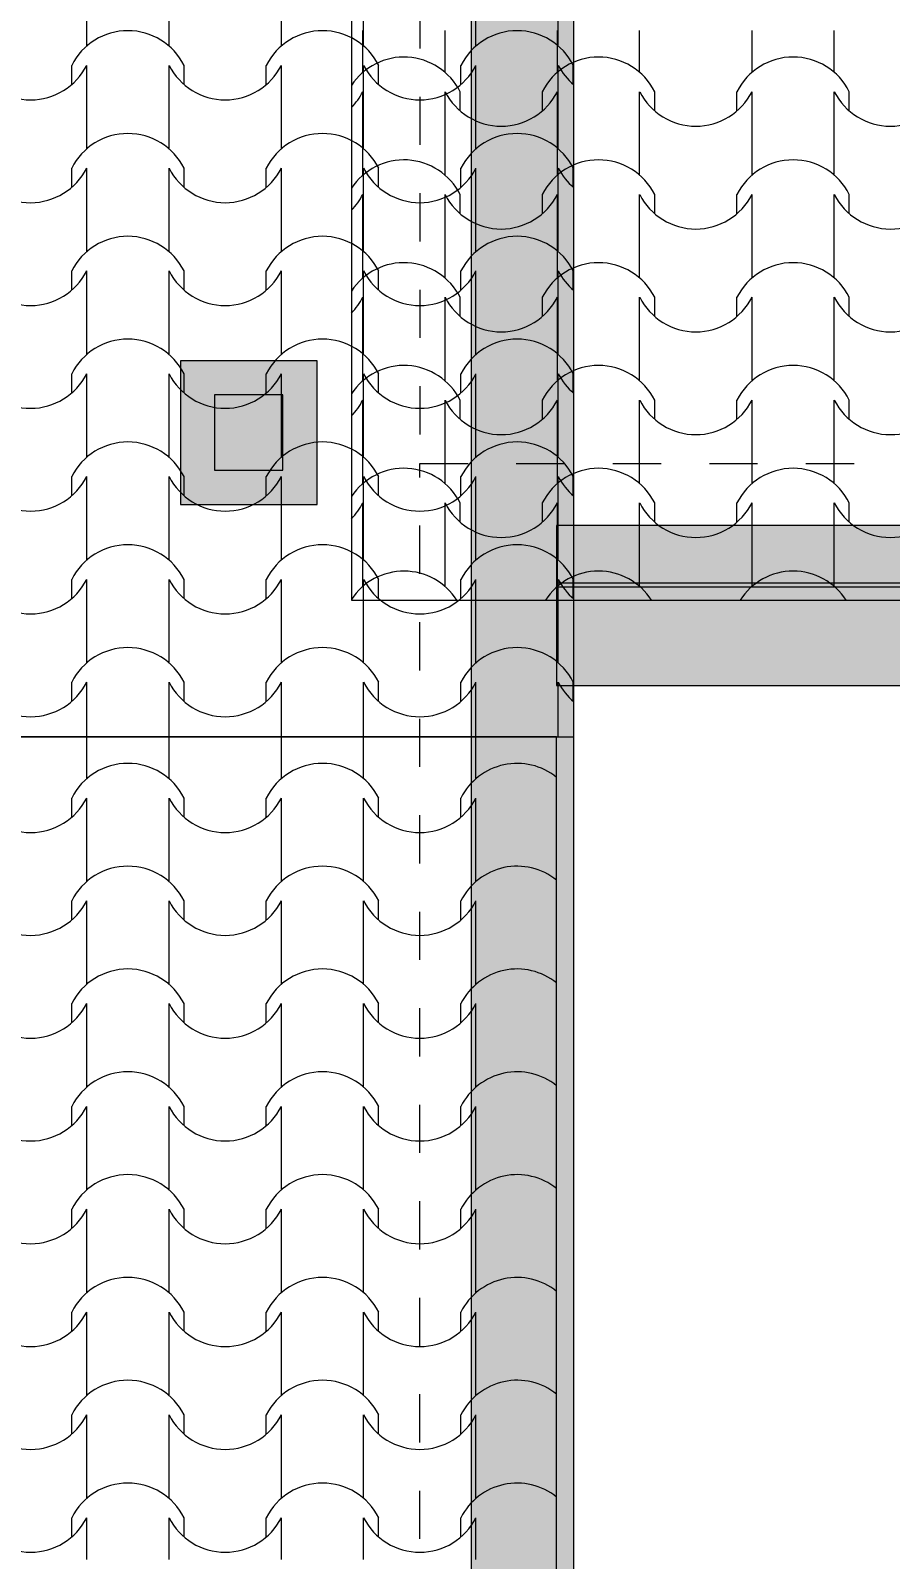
# Model space of a CAD drawing. Header units: feet. Extents: x 2791058 to 2855058, y -67651 to -26651.
# Drawn here: x 2818480 to 2820994, y -52464 to -47993 of the extents above; entities that cross this region are included whole.
import ezdxf

# ---------------------------------------------------------------- set-up
doc = ezdxf.new("R2010")
doc.units = ezdxf.units.FT
doc.header["$MEASUREMENT"] = 0
doc.linetypes.add('Dashed', pattern=[282.222223, 141.111112, -141.111112])
doc.layers.add('Dimensioning - General', color=7, linetype='Continuous')
doc.layers.add('Exterior walls', color=7, linetype='Continuous')
for name, color, linetype, lineweight in [('Dimensioning - General_Pen_No__1', 7, 'Continuous', 0), ('Exterior walls_Pen_No__1', 7, 'Continuous', 0), ('Model Unit - Zone_Pen_No__101', 252, 'Continuous', 0), ('Shell - Roof_Pen_No__1', 7, 'Continuous', 0), ('Structural - Bearing_Pen_No__1', 7, 'Continuous', 0), ('Structural - Bearing_Pen_No__13', 54, 'Continuous', 0)]:
    doc.layers.add(name, color=color, linetype=linetype, lineweight=lineweight)
doc.layers.add('Exterior walls_Pen_No__85', color=7, linetype='Continuous', lineweight=0, true_color=0x80c2ff)
doc.layers.add('Structural - Bearing_Pen_No__82', color=7, linetype='Continuous', lineweight=0, true_color=0xaaaaaa)
doc.styles.add('GENERATED_STYLE_2', font='arial.ttf')
doc.dimstyles.new('GENERATED_STYLE__1', dxfattribs={"dimtxt": 250, "dimasz": 190, "dimexe": 0.18, "dimexo": 3, "dimgap": 0.09, "dimtad": 1, "dimlfac": 0.001, "dimzin": 0, "dimdsep": 46, "dimtxsty": 'GENERATED_STYLE_2', "dimblk": 'ARROWHEAD_2', "dimblk1": 'ARROWHEAD_2', "dimblk2": 'ARROWHEAD_2', "dimcen": 0.09, "dimclrd": 7, "dimclre": 7, "dimclrt": 7, "dimadec": 0, "dimazin": 0, "dimtfac": 1, "dimtdec": 4, "dimtmove": 0, "dimatfit": 3, "dimfxl": 1, "dimtolj": 1, "dimtzin": 0, "dimarcsym": 0})
doc.dimstyles.new('GENERATED_STYLE__2', dxfattribs={"dimtxt": 250, "dimasz": 190, "dimexe": 0.18, "dimexo": 3, "dimgap": 0.09, "dimtad": 1, "dimtih": 1, "dimtoh": 1, "dimlfac": 0.001, "dimzin": 0, "dimdsep": 46, "dimtxsty": 'GENERATED_STYLE_2', "dimblk": 'ARROWHEAD_2', "dimblk1": 'ARROWHEAD_2', "dimblk2": 'ARROWHEAD_2', "dimcen": 0.09, "dimclrd": 7, "dimclre": 7, "dimclrt": 7, "dimadec": 0, "dimazin": 0, "dimtfac": 1, "dimtdec": 4, "dimtmove": 0, "dimatfit": 3, "dimfxl": 1, "dimtolj": 1, "dimtzin": 0, "dimarcsym": 0})

# ---------------------------------------------------------------- blocks, each defined once
blk = doc.blocks.new('*X2', base_point=(2247653.8, -76425))
at = {"layer": 'Structural - Bearing_Pen_No__82', "color": 253, "linetype": 'Continuous', "lineweight": 0, "true_color": 0xaaaaaa}
for p, q in [((2818644.5, -50180.5), (2818644.5, -50058.5)), ((2818885, -50180.5), (2818885, -50058.5)), ((2819213.5, -50180.5), (2819213.5, -50058.5)), ((2819453.9, -50180.5), (2819453.9, -50058.5)), ((2819782.4, -50180.5), (2819782.4, -50058.5)), ((2818600.5, -50293.3), (2818600.5, -50237.3)), ((2818644.5, -50359.2), (2818644.5, -50237.3)), ((2818885, -50359.2), (2818885, -50237.3)), ((2818929, -50293.3), (2818929, -50237.3)), ((2819169.4, -50293.3), (2819169.4, -50237.3)), ((2819213.5, -50359.2), (2819213.5, -50237.3)), ((2819453.9, -50359.2), (2819453.9, -50237.3)), ((2819497.9, -50293.3), (2819497.9, -50237.3)), ((2819738.4, -50293.3), (2819738.4, -50237.3)), ((2819782.4, -50359.2), (2819782.4, -50237.3)), ((2818644.5, -50481.2), (2818644.5, -50359.2)), ((2818885, -50481.2), (2818885, -50359.2)), ((2819213.5, -50481.2), (2819213.5, -50359.2)), ((2819453.9, -50481.2), (2819453.9, -50359.2)), ((2819782.4, -50481.2), (2819782.4, -50359.2)), ((2818600.5, -50594), (2818600.5, -50538)), ((2818644.5, -50659.9), (2818644.5, -50538)), ((2818885, -50659.9), (2818885, -50538)), ((2818929, -50594), (2818929, -50538)), ((2819169.4, -50594), (2819169.4, -50538)), ((2819213.5, -50659.9), (2819213.5, -50538)), ((2819453.9, -50659.9), (2819453.9, -50538)), ((2819497.9, -50594), (2819497.9, -50538)), ((2819738.4, -50594), (2819738.4, -50538)), ((2819782.4, -50659.9), (2819782.4, -50538)), ((2818644.5, -50781.8), (2818644.5, -50659.9)), ((2818885, -50781.8), (2818885, -50659.9)), ((2819213.5, -50781.8), (2819213.5, -50659.9)), ((2819453.9, -50781.8), (2819453.9, -50659.9)), ((2819782.4, -50781.8), (2819782.4, -50659.9)), ((2818600.5, -50894.7), (2818600.5, -50838.6)), ((2818644.5, -50960.6), (2818644.5, -50838.6)), ((2818885, -50960.6), (2818885, -50838.6)), ((2818929, -50894.7), (2818929, -50838.6)), ((2819169.4, -50894.7), (2819169.4, -50838.6)), ((2819213.5, -50960.6), (2819213.5, -50838.6)), ((2819453.9, -50960.6), (2819453.9, -50838.6)), ((2819497.9, -50894.7), (2819497.9, -50838.6)), ((2819738.4, -50894.7), (2819738.4, -50838.6)), ((2819782.4, -50960.6), (2819782.4, -50838.6)), ((2818644.5, -51082.5), (2818644.5, -50960.6)), ((2818885, -51082.5), (2818885, -50960.6)), ((2819213.5, -51082.5), (2819213.5, -50960.6)), ((2819453.9, -51082.5), (2819453.9, -50960.6)), ((2819782.4, -51082.5), (2819782.4, -50960.6)), ((2818600.5, -51195.4), (2818600.5, -51139.3)), ((2818644.5, -51261.2), (2818644.5, -51139.3)), ((2818885, -51261.2), (2818885, -51139.3)), ((2818929, -51195.4), (2818929, -51139.3)), ((2819169.4, -51195.4), (2819169.4, -51139.3)), ((2819213.5, -51261.2), (2819213.5, -51139.3)), ((2819453.9, -51261.2), (2819453.9, -51139.3)), ((2819497.9, -51195.4), (2819497.9, -51139.3)), ((2819738.4, -51195.4), (2819738.4, -51139.3)), ((2819782.4, -51261.2), (2819782.4, -51139.3)), ((2818644.5, -51383.2), (2818644.5, -51261.2)), ((2818885, -51383.2), (2818885, -51261.2)), ((2819213.5, -51383.2), (2819213.5, -51261.2)), ((2819453.9, -51383.2), (2819453.9, -51261.2)), ((2819782.4, -51383.2), (2819782.4, -51261.2)), ((2818600.5, -51496), (2818600.5, -51440)), ((2818644.5, -51561.9), (2818644.5, -51440)), ((2818885, -51561.9), (2818885, -51440)), ((2818929, -51496), (2818929, -51440)), ((2819169.4, -51496), (2819169.4, -51440)), ((2819213.5, -51561.9), (2819213.5, -51440)), ((2819453.9, -51561.9), (2819453.9, -51440)), ((2819497.9, -51496), (2819497.9, -51440)), ((2819738.4, -51496), (2819738.4, -51440)), ((2819782.4, -51561.9), (2819782.4, -51440)), ((2818644.5, -51683.8), (2818644.5, -51561.9)), ((2818885, -51683.8), (2818885, -51561.9)), ((2819213.5, -51683.8), (2819213.5, -51561.9)), ((2819453.9, -51683.8), (2819453.9, -51561.9)), ((2819782.4, -51683.8), (2819782.4, -51561.9)), ((2818600.5, -51796.7), (2818600.5, -51740.6)), ((2818644.5, -51862.6), (2818644.5, -51740.6)), ((2818885, -51862.6), (2818885, -51740.6)), ((2818929, -51796.7), (2818929, -51740.6)), ((2819169.4, -51796.7), (2819169.4, -51740.6)), ((2819213.5, -51862.6), (2819213.5, -51740.6)), ((2819453.9, -51862.6), (2819453.9, -51740.6)), ((2819497.9, -51796.7), (2819497.9, -51740.6)), ((2819738.4, -51796.7), (2819738.4, -51740.6)), ((2819782.4, -51862.6), (2819782.4, -51740.6)), ((2818644.5, -51984.5), (2818644.5, -51862.6)), ((2818885, -51984.5), (2818885, -51862.6)), ((2819213.5, -51984.5), (2819213.5, -51862.6)), ((2819453.9, -51984.5), (2819453.9, -51862.6)), ((2819782.4, -51984.5), (2819782.4, -51862.6)), ((2818600.5, -52097.4), (2818600.5, -52041.3)), ((2818644.5, -52163.3), (2818644.5, -52041.3)), ((2818885, -52163.3), (2818885, -52041.3)), ((2818929, -52097.4), (2818929, -52041.3)), ((2819169.4, -52097.4), (2819169.4, -52041.3)), ((2819213.5, -52163.3), (2819213.5, -52041.3)), ((2819453.9, -52163.3), (2819453.9, -52041.3)), ((2819497.9, -52097.4), (2819497.9, -52041.3)), ((2819738.4, -52097.4), (2819738.4, -52041.3)), ((2819782.4, -52163.3), (2819782.4, -52041.3)), ((2818644.5, -52285.2), (2818644.5, -52163.3)), ((2818885, -52285.2), (2818885, -52163.3)), ((2819213.5, -52285.2), (2819213.5, -52163.3)), ((2819453.9, -52285.2), (2819453.9, -52163.3)), ((2819782.4, -52285.2), (2819782.4, -52163.3)), ((2818600.5, -52398), (2818600.5, -52342)), ((2818644.5, -52463.9), (2818644.5, -52342)), ((2818885, -52463.9), (2818885, -52342)), ((2818929, -52398), (2818929, -52342)), ((2819169.4, -52398), (2819169.4, -52342)), ((2819213.5, -52463.9), (2819213.5, -52342)), ((2819453.9, -52463.9), (2819453.9, -52342)), ((2819497.9, -52398), (2819497.9, -52342)), ((2819738.4, -52398), (2819738.4, -52342)), ((2819782.4, -52463.9), (2819782.4, -52342))]:
    blk.add_line(p, q, dxfattribs=at)
for centre, radius, start, end in [((2818764.7, -50319.9), 183.9, 26.7044, 153.2956), ((2819333.7, -50319.9), 183.9, 26.7044, 153.2956), ((2819902.7, -50319.9), 183.9, 51.0737, 153.2956), ((2818480.8, -50153.4), 184.9, 206.9885, 269.8295), ((2818479.7, -50153.4), 184.9, 270.1705, 333.0115), ((2819049.8, -50153.4), 184.9, 206.9885, 269.8295), ((2819048.7, -50153.4), 184.9, 270.1705, 333.0115), ((2819618.7, -50153.4), 184.9, 206.9885, 269.8295), ((2819617.6, -50153.4), 184.9, 270.1705, 333.0115), ((2818764.7, -50620.6), 183.9, 26.7044, 153.2956), ((2819333.7, -50620.6), 183.9, 26.7044, 153.2956), ((2819902.7, -50620.6), 183.9, 51.0737, 153.2956), ((2818480.8, -50454), 184.9, 206.9885, 269.8295), ((2818479.7, -50454), 184.9, 270.1705, 333.0115), ((2819049.8, -50454), 184.9, 206.9885, 269.8295), ((2819048.7, -50454), 184.9, 270.1705, 333.0115), ((2819618.7, -50454), 184.9, 206.9885, 269.8295), ((2819617.6, -50454), 184.9, 270.1705, 333.0115), ((2818764.7, -50921.2), 183.9, 26.7044, 153.2956), ((2819333.7, -50921.2), 183.9, 26.7044, 153.2956), ((2819902.7, -50921.2), 183.9, 51.0737, 153.2956), ((2818480.8, -50754.7), 184.9, 206.9885, 269.8295), ((2818479.7, -50754.7), 184.9, 270.1705, 333.0115), ((2819049.8, -50754.7), 184.9, 206.9885, 269.8295), ((2819048.7, -50754.7), 184.9, 270.1705, 333.0115), ((2819618.7, -50754.7), 184.9, 206.9885, 269.8295), ((2819617.6, -50754.7), 184.9, 270.1705, 333.0115), ((2818764.7, -51221.9), 183.9, 26.7044, 153.2956), ((2819333.7, -51221.9), 183.9, 26.7044, 153.2956), ((2819902.7, -51221.9), 183.9, 51.0737, 153.2956), ((2818480.8, -51055.4), 184.9, 206.9885, 269.8295), ((2818479.7, -51055.4), 184.9, 270.1705, 333.0115), ((2819049.8, -51055.4), 184.9, 206.9885, 269.8295), ((2819048.7, -51055.4), 184.9, 270.1705, 333.0115), ((2819618.7, -51055.4), 184.9, 206.9885, 269.8295), ((2819617.6, -51055.4), 184.9, 270.1705, 333.0115), ((2818764.7, -51522.6), 183.9, 26.7044, 153.2956), ((2819333.7, -51522.6), 183.9, 26.7044, 153.2956), ((2819902.7, -51522.6), 183.9, 51.0737, 153.2956), ((2818480.8, -51356), 184.9, 206.9885, 269.8295), ((2818479.7, -51356), 184.9, 270.1705, 333.0115), ((2819049.8, -51356), 184.9, 206.9885, 269.8295), ((2819048.7, -51356), 184.9, 270.1705, 333.0115), ((2819618.7, -51356), 184.9, 206.9885, 269.8295), ((2819617.6, -51356), 184.9, 270.1705, 333.0115), ((2818764.7, -51823.3), 183.9, 26.7044, 153.2956), ((2819333.7, -51823.3), 183.9, 26.7044, 153.2956), ((2819902.7, -51823.3), 183.9, 51.0737, 153.2956), ((2818480.8, -51656.7), 184.9, 206.9885, 269.8295), ((2818479.7, -51656.7), 184.9, 270.1705, 333.0115), ((2819049.8, -51656.7), 184.9, 206.9885, 269.8295), ((2819048.7, -51656.7), 184.9, 270.1705, 333.0115), ((2819618.7, -51656.7), 184.9, 206.9885, 269.8295), ((2819617.6, -51656.7), 184.9, 270.1705, 333.0115), ((2818764.7, -52123.9), 183.9, 26.7044, 153.2956), ((2819333.7, -52123.9), 183.9, 26.7044, 153.2956), ((2819902.7, -52123.9), 183.9, 51.0737, 153.2956), ((2818480.8, -51957.4), 184.9, 206.9885, 269.8295), ((2818479.7, -51957.4), 184.9, 270.1705, 333.0115), ((2819049.8, -51957.4), 184.9, 206.9885, 269.8295), ((2819048.7, -51957.4), 184.9, 270.1705, 333.0115), ((2819618.7, -51957.4), 184.9, 206.9885, 269.8295), ((2819617.6, -51957.4), 184.9, 270.1705, 333.0115), ((2818764.7, -52424.6), 183.9, 26.7044, 153.2956), ((2819333.7, -52424.6), 183.9, 26.7044, 153.2956), ((2819902.7, -52424.6), 183.9, 51.0737, 153.2956), ((2818480.8, -52258.1), 184.9, 206.9885, 269.8295), ((2818479.7, -52258.1), 184.9, 270.1705, 333.0115), ((2819049.8, -52258.1), 184.9, 206.9885, 269.8295), ((2819048.7, -52258.1), 184.9, 270.1705, 333.0115), ((2819618.7, -52258.1), 184.9, 206.9885, 269.8295), ((2819617.6, -52258.1), 184.9, 270.1705, 333.0115)]:
    blk.add_arc(centre, radius, start, end, dxfattribs=at)
blk = doc.blocks.new('Fill_1', base_point=(2247653.8, -74225))
at = {"layer": 'Structural - Bearing_Pen_No__1', "color": 7, "linetype": 'Continuous', "lineweight": 0}
for p, q in [((2820018.2, -50058.5), (2803618.2, -50058.5)), ((2820018.2, -56108.5), (2820018.2, -50058.5))]:
    blk.add_line(p, q, dxfattribs=at)
at = {"layer": 'Structural - Bearing_Pen_No__82', "color": 253, "linetype": 'Continuous', "lineweight": 0, "true_color": 0xaaaaaa}
blk.add_blockref('*X2', (2247653.8, -76425), dxfattribs=at)
blk = doc.blocks.new('*X4', base_point=(2247653.8, -76425))
at = {"layer": 'Structural - Bearing_Pen_No__82', "color": 253, "linetype": 'Continuous', "lineweight": 0, "true_color": 0xaaaaaa}
for p, q in [((2819451.5, -48114.9), (2819451.5, -47993)), ((2819692, -48114.9), (2819692, -47993)), ((2820020.5, -48114.9), (2820020.5, -47993)), ((2820261, -48114.9), (2820261, -47993)), ((2820589.5, -48114.9), (2820589.5, -47993)), ((2820829.9, -48114.9), (2820829.9, -47993)), ((2819451.5, -48293.6), (2819451.5, -48171.7)), ((2819692, -48293.6), (2819692, -48171.7)), ((2819736, -48227.8), (2819736, -48171.7)), ((2819976.5, -48227.8), (2819976.5, -48171.7)), ((2820020.5, -48293.6), (2820020.5, -48171.7)), ((2820261, -48293.6), (2820261, -48171.7)), ((2820305, -48227.8), (2820305, -48171.7)), ((2820545.4, -48227.8), (2820545.4, -48171.7)), ((2820589.5, -48293.6), (2820589.5, -48171.7)), ((2820829.9, -48293.6), (2820829.9, -48171.7)), ((2820873.9, -48227.8), (2820873.9, -48171.7)), ((2819451.5, -48415.6), (2819451.5, -48293.6)), ((2819692, -48415.6), (2819692, -48293.6)), ((2820020.5, -48415.6), (2820020.5, -48293.6)), ((2820261, -48415.6), (2820261, -48293.6)), ((2820589.5, -48415.6), (2820589.5, -48293.6)), ((2820829.9, -48415.6), (2820829.9, -48293.6)), ((2819451.5, -48594.3), (2819451.5, -48472.4)), ((2819692, -48594.3), (2819692, -48472.4)), ((2819736, -48528.4), (2819736, -48472.4)), ((2819976.5, -48528.4), (2819976.5, -48472.4)), ((2820020.5, -48594.3), (2820020.5, -48472.4)), ((2820261, -48594.3), (2820261, -48472.4)), ((2820305, -48528.4), (2820305, -48472.4)), ((2820545.4, -48528.4), (2820545.4, -48472.4)), ((2820589.5, -48594.3), (2820589.5, -48472.4)), ((2820829.9, -48594.3), (2820829.9, -48472.4)), ((2820873.9, -48528.4), (2820873.9, -48472.4)), ((2819451.5, -48716.2), (2819451.5, -48594.3)), ((2819692, -48716.2), (2819692, -48594.3)), ((2820020.5, -48716.2), (2820020.5, -48594.3)), ((2820261, -48716.2), (2820261, -48594.3)), ((2820589.5, -48716.2), (2820589.5, -48594.3)), ((2820829.9, -48716.2), (2820829.9, -48594.3)), ((2819451.5, -48895), (2819451.5, -48773)), ((2819692, -48895), (2819692, -48773)), ((2819736, -48829.1), (2819736, -48773)), ((2819976.5, -48829.1), (2819976.5, -48773)), ((2820020.5, -48895), (2820020.5, -48773)), ((2820261, -48895), (2820261, -48773)), ((2820305, -48829.1), (2820305, -48773)), ((2820545.4, -48829.1), (2820545.4, -48773)), ((2820589.5, -48895), (2820589.5, -48773)), ((2820829.9, -48895), (2820829.9, -48773)), ((2820873.9, -48829.1), (2820873.9, -48773)), ((2819451.5, -49016.9), (2819451.5, -48895)), ((2819692, -49016.9), (2819692, -48895)), ((2820020.5, -49016.9), (2820020.5, -48895)), ((2820261, -49016.9), (2820261, -48895)), ((2820589.5, -49016.9), (2820589.5, -48895)), ((2820829.9, -49016.9), (2820829.9, -48895)), ((2819451.5, -49195.6), (2819451.5, -49073.7)), ((2819692, -49195.6), (2819692, -49073.7)), ((2819736, -49129.8), (2819736, -49073.7)), ((2819976.5, -49129.8), (2819976.5, -49073.7)), ((2820020.5, -49195.6), (2820020.5, -49073.7)), ((2820261, -49195.6), (2820261, -49073.7)), ((2820305, -49129.8), (2820305, -49073.7)), ((2820545.4, -49129.8), (2820545.4, -49073.7)), ((2820589.5, -49195.6), (2820589.5, -49073.7)), ((2820829.9, -49195.6), (2820829.9, -49073.7)), ((2820873.9, -49129.8), (2820873.9, -49073.7)), ((2819451.5, -49317.6), (2819451.5, -49195.6)), ((2819692, -49317.6), (2819692, -49195.6)), ((2820020.5, -49317.6), (2820020.5, -49195.6)), ((2820261, -49317.6), (2820261, -49195.6)), ((2820589.5, -49317.6), (2820589.5, -49195.6)), ((2820829.9, -49317.6), (2820829.9, -49195.6)), ((2819451.5, -49496.3), (2819451.5, -49374.4)), ((2819692, -49496.3), (2819692, -49374.4)), ((2819736, -49430.4), (2819736, -49374.4)), ((2819976.5, -49430.4), (2819976.5, -49374.4)), ((2820020.5, -49496.3), (2820020.5, -49374.4)), ((2820261, -49496.3), (2820261, -49374.4)), ((2820305, -49430.4), (2820305, -49374.4)), ((2820545.4, -49430.4), (2820545.4, -49374.4)), ((2820589.5, -49496.3), (2820589.5, -49374.4)), ((2820829.9, -49496.3), (2820829.9, -49374.4)), ((2820873.9, -49430.4), (2820873.9, -49374.4)), ((2819451.5, -49618.3), (2819451.5, -49496.3)), ((2819692, -49618.3), (2819692, -49496.3)), ((2820020.5, -49618.3), (2820020.5, -49496.3)), ((2820261, -49618.3), (2820261, -49496.3)), ((2820589.5, -49618.3), (2820589.5, -49496.3)), ((2820829.9, -49618.3), (2820829.9, -49496.3))]:
    blk.add_line(p, q, dxfattribs=at)
for centre, radius, start, end in [((2819571.8, -48254.3), 183.9, 26.7044, 146.6617), ((2820140.7, -48254.3), 183.9, 26.7044, 153.2956), ((2820709.7, -48254.3), 183.9, 26.7044, 153.2956), ((2819286.7, -48087.8), 184.9, 315.2907, 333.0115), ((2819856.8, -48087.8), 184.9, 206.9885, 269.8295), ((2819855.7, -48087.8), 184.9, 270.1705, 333.0115), ((2820425.8, -48087.8), 184.9, 206.9885, 269.8295), ((2820424.7, -48087.8), 184.9, 270.1705, 333.0115), ((2820994.7, -48087.8), 184.9, 206.9885, 269.8295), ((2820993.6, -48087.8), 184.9, 270.1705, 333.0115), ((2819571.8, -48555), 183.9, 26.7044, 146.6617), ((2820140.7, -48555), 183.9, 26.7044, 153.2956), ((2820709.7, -48555), 183.9, 26.7044, 153.2956), ((2819286.7, -48388.4), 184.9, 315.2907, 333.0115), ((2819856.8, -48388.4), 184.9, 206.9885, 269.8295), ((2819855.7, -48388.4), 184.9, 270.1705, 333.0115), ((2820425.8, -48388.4), 184.9, 206.9885, 269.8295), ((2820424.7, -48388.4), 184.9, 270.1705, 333.0115), ((2820994.7, -48388.4), 184.9, 206.9885, 269.8295), ((2820993.6, -48388.4), 184.9, 270.1705, 333.0115), ((2819571.8, -48855.7), 183.9, 26.7044, 146.6617), ((2820140.7, -48855.7), 183.9, 26.7044, 153.2956), ((2820709.7, -48855.7), 183.9, 26.7044, 153.2956), ((2819286.7, -48689.1), 184.9, 315.2907, 333.0115), ((2819856.8, -48689.1), 184.9, 206.9885, 269.8295), ((2819855.7, -48689.1), 184.9, 270.1705, 333.0115), ((2820425.8, -48689.1), 184.9, 206.9885, 269.8295), ((2820424.7, -48689.1), 184.9, 270.1705, 333.0115), ((2820994.7, -48689.1), 184.9, 206.9885, 269.8295), ((2820993.6, -48689.1), 184.9, 270.1705, 333.0115), ((2819571.8, -49156.3), 183.9, 26.7044, 146.6617), ((2820140.7, -49156.3), 183.9, 26.7044, 153.2956), ((2820709.7, -49156.3), 183.9, 26.7044, 153.2956), ((2819286.7, -48989.8), 184.9, 315.2907, 333.0115), ((2819856.8, -48989.8), 184.9, 206.9885, 269.8295), ((2819855.7, -48989.8), 184.9, 270.1705, 333.0115), ((2820425.8, -48989.8), 184.9, 206.9885, 269.8295), ((2820424.7, -48989.8), 184.9, 270.1705, 333.0115), ((2820994.7, -48989.8), 184.9, 206.9885, 269.8295), ((2820993.6, -48989.8), 184.9, 270.1705, 333.0115), ((2819571.8, -49457), 183.9, 26.7044, 146.6617), ((2820140.7, -49457), 183.9, 26.7044, 153.2956), ((2820709.7, -49457), 183.9, 26.7044, 153.2956), ((2819286.7, -49290.5), 184.9, 315.2907, 333.0115), ((2819856.8, -49290.5), 184.9, 206.9885, 269.8295), ((2819855.7, -49290.5), 184.9, 270.1705, 333.0115), ((2820425.8, -49290.5), 184.9, 206.9885, 269.8295), ((2820424.7, -49290.5), 184.9, 270.1705, 333.0115), ((2820994.7, -49290.5), 184.9, 206.9885, 269.8295), ((2820993.6, -49290.5), 184.9, 270.1705, 333.0115), ((2819571.8, -49757.7), 183.9, 32.6264, 146.6617), ((2820140.7, -49757.7), 183.9, 32.6264, 147.3736), ((2820709.7, -49757.7), 183.9, 32.6264, 147.3736)]:
    blk.add_arc(centre, radius, start, end, dxfattribs=at)
blk = doc.blocks.new('Fill_2', base_point=(2247653.8, -74225))
at = {"layer": 'Structural - Bearing_Pen_No__1', "color": 7, "linetype": 'Continuous', "lineweight": 0}
for p, q in [((2819418.2, -43783.5), (2819418.2, -49658.5)), ((2819418.2, -49658.5), (2835418.2, -49658.5))]:
    blk.add_line(p, q, dxfattribs=at)
at = {"layer": 'Structural - Bearing_Pen_No__82', "color": 253, "linetype": 'Continuous', "lineweight": 0, "true_color": 0xaaaaaa}
blk.add_blockref('*X4', (2247653.8, -76425), dxfattribs=at)
blk = doc.blocks.new('*X9', base_point=(2247653.8, -76425))
at = {"layer": 'Structural - Bearing_Pen_No__82', "color": 253, "linetype": 'Continuous', "lineweight": 0, "true_color": 0xaaaaaa}
for p, q in [((2818644.5, -48037.9), (2818644.5, -47915.9)), ((2818885, -48037.9), (2818885, -47915.9)), ((2819213.5, -48037.9), (2819213.5, -47915.9)), ((2819453.9, -48037.9), (2819453.9, -47915.9)), ((2819782.4, -48037.9), (2819782.4, -47915.9)), ((2820022.9, -48037.9), (2820022.9, -47915.9)), ((2818600.5, -48150.7), (2818600.5, -48094.7)), ((2818644.5, -48216.6), (2818644.5, -48094.7)), ((2818885, -48216.6), (2818885, -48094.7)), ((2818929, -48150.7), (2818929, -48094.7)), ((2819169.4, -48150.7), (2819169.4, -48094.7)), ((2819213.5, -48216.6), (2819213.5, -48094.7)), ((2819453.9, -48216.6), (2819453.9, -48094.7)), ((2819497.9, -48150.7), (2819497.9, -48094.7)), ((2819738.4, -48150.7), (2819738.4, -48094.7)), ((2819782.4, -48216.6), (2819782.4, -48094.7)), ((2820022.9, -48216.6), (2820022.9, -48094.7)), ((2820066.9, -48150.7), (2820066.9, -48094.7)), ((2818644.5, -48338.6), (2818644.5, -48216.6)), ((2818885, -48338.6), (2818885, -48216.6)), ((2819213.5, -48338.6), (2819213.5, -48216.6)), ((2819453.9, -48338.6), (2819453.9, -48216.6)), ((2819782.4, -48338.6), (2819782.4, -48216.6)), ((2820022.9, -48338.6), (2820022.9, -48216.6)), ((2818600.5, -48451.4), (2818600.5, -48395.3)), ((2818644.5, -48517.3), (2818644.5, -48395.3)), ((2818885, -48517.3), (2818885, -48395.3)), ((2818929, -48451.4), (2818929, -48395.3)), ((2819169.4, -48451.4), (2819169.4, -48395.3)), ((2819213.5, -48517.3), (2819213.5, -48395.3)), ((2819453.9, -48517.3), (2819453.9, -48395.3)), ((2819497.9, -48451.4), (2819497.9, -48395.3)), ((2819738.4, -48451.4), (2819738.4, -48395.3)), ((2819782.4, -48517.3), (2819782.4, -48395.3)), ((2820022.9, -48517.3), (2820022.9, -48395.3)), ((2820066.9, -48451.4), (2820066.9, -48395.3)), ((2818644.5, -48639.2), (2818644.5, -48517.3)), ((2818885, -48639.2), (2818885, -48517.3)), ((2819213.5, -48639.2), (2819213.5, -48517.3)), ((2819453.9, -48639.2), (2819453.9, -48517.3)), ((2819782.4, -48639.2), (2819782.4, -48517.3)), ((2820022.9, -48639.2), (2820022.9, -48517.3)), ((2818600.5, -48752.1), (2818600.5, -48696)), ((2818644.5, -48818), (2818644.5, -48696)), ((2818885, -48818), (2818885, -48696)), ((2818929, -48752.1), (2818929, -48696)), ((2819169.4, -48752.1), (2819169.4, -48696)), ((2819213.5, -48818), (2819213.5, -48696)), ((2819453.9, -48818), (2819453.9, -48696)), ((2819497.9, -48752.1), (2819497.9, -48696)), ((2819738.4, -48752.1), (2819738.4, -48696)), ((2819782.4, -48818), (2819782.4, -48696)), ((2820022.9, -48818), (2820022.9, -48696)), ((2820066.9, -48752.1), (2820066.9, -48696)), ((2818644.5, -48939.9), (2818644.5, -48818)), ((2818885, -48939.9), (2818885, -48818)), ((2819213.5, -48939.9), (2819213.5, -48818)), ((2819453.9, -48939.9), (2819453.9, -48818)), ((2819782.4, -48939.9), (2819782.4, -48818)), ((2820022.9, -48939.9), (2820022.9, -48818)), ((2818600.5, -49052.8), (2818600.5, -48996.7)), ((2818644.5, -49118.6), (2818644.5, -48996.7)), ((2818885, -49118.6), (2818885, -48996.7)), ((2818929, -49052.8), (2818929, -48996.7)), ((2819169.4, -49052.8), (2819169.4, -48996.7)), ((2819213.5, -49118.6), (2819213.5, -48996.7)), ((2819453.9, -49118.6), (2819453.9, -48996.7)), ((2819497.9, -49052.8), (2819497.9, -48996.7)), ((2819738.4, -49052.8), (2819738.4, -48996.7)), ((2819782.4, -49118.6), (2819782.4, -48996.7)), ((2820022.9, -49118.6), (2820022.9, -48996.7)), ((2820066.9, -49052.8), (2820066.9, -48996.7)), ((2818644.5, -49240.6), (2818644.5, -49118.6)), ((2818885, -49240.6), (2818885, -49118.6)), ((2819213.5, -49240.6), (2819213.5, -49118.6)), ((2819453.9, -49240.6), (2819453.9, -49118.6)), ((2819782.4, -49240.6), (2819782.4, -49118.6)), ((2820022.9, -49240.6), (2820022.9, -49118.6)), ((2818600.5, -49353.4), (2818600.5, -49297.4)), ((2818644.5, -49419.3), (2818644.5, -49297.4)), ((2818885, -49419.3), (2818885, -49297.4)), ((2818929, -49353.4), (2818929, -49297.4)), ((2819169.4, -49353.4), (2819169.4, -49297.4)), ((2819213.5, -49419.3), (2819213.5, -49297.4)), ((2819453.9, -49419.3), (2819453.9, -49297.4)), ((2819497.9, -49353.4), (2819497.9, -49297.4)), ((2819738.4, -49353.4), (2819738.4, -49297.4)), ((2819782.4, -49419.3), (2819782.4, -49297.4)), ((2820022.9, -49419.3), (2820022.9, -49297.4)), ((2820066.9, -49353.4), (2820066.9, -49297.4)), ((2818644.5, -49541.2), (2818644.5, -49419.3)), ((2818885, -49541.2), (2818885, -49419.3)), ((2819213.5, -49541.2), (2819213.5, -49419.3)), ((2819453.9, -49541.2), (2819453.9, -49419.3)), ((2819782.4, -49541.2), (2819782.4, -49419.3)), ((2820022.9, -49541.2), (2820022.9, -49419.3)), ((2818600.5, -49654.1), (2818600.5, -49598)), ((2818644.5, -49720), (2818644.5, -49598)), ((2818885, -49720), (2818885, -49598)), ((2818929, -49654.1), (2818929, -49598)), ((2819169.4, -49654.1), (2819169.4, -49598)), ((2819213.5, -49720), (2819213.5, -49598)), ((2819453.9, -49720), (2819453.9, -49598)), ((2819497.9, -49654.1), (2819497.9, -49598)), ((2819738.4, -49654.1), (2819738.4, -49598)), ((2819782.4, -49720), (2819782.4, -49598)), ((2820022.9, -49720), (2820022.9, -49598)), ((2820066.9, -49654.1), (2820066.9, -49598)), ((2818644.5, -49841.9), (2818644.5, -49720)), ((2818885, -49841.9), (2818885, -49720)), ((2819213.5, -49841.9), (2819213.5, -49720)), ((2819453.9, -49841.9), (2819453.9, -49720)), ((2819782.4, -49841.9), (2819782.4, -49720)), ((2820022.9, -49841.9), (2820022.9, -49720)), ((2818600.5, -49954.8), (2818600.5, -49898.7)), ((2818644.5, -50020.6), (2818644.5, -49898.7)), ((2818885, -50020.6), (2818885, -49898.7)), ((2818929, -49954.8), (2818929, -49898.7)), ((2819169.4, -49954.8), (2819169.4, -49898.7)), ((2819213.5, -50020.6), (2819213.5, -49898.7)), ((2819453.9, -50020.6), (2819453.9, -49898.7)), ((2819497.9, -49954.8), (2819497.9, -49898.7)), ((2819738.4, -49954.8), (2819738.4, -49898.7)), ((2819782.4, -50020.6), (2819782.4, -49898.7)), ((2820022.9, -50020.6), (2820022.9, -49898.7)), ((2820066.9, -49954.8), (2820066.9, -49898.7)), ((2818644.5, -50058.5), (2818644.5, -50020.6)), ((2818885, -50058.5), (2818885, -50020.6)), ((2819213.5, -50058.5), (2819213.5, -50020.6)), ((2819453.9, -50058.5), (2819453.9, -50020.6)), ((2819782.4, -50058.5), (2819782.4, -50020.6)), ((2820022.9, -50058.5), (2820022.9, -50020.6))]:
    blk.add_line(p, q, dxfattribs=at)
for centre, radius, start, end in [((2818764.7, -48177.3), 183.9, 26.7044, 153.2956), ((2819333.7, -48177.3), 183.9, 26.7044, 153.2956), ((2819902.7, -48177.3), 183.9, 26.7044, 153.2956), ((2818480.8, -48010.8), 184.9, 206.9885, 269.8295), ((2818479.7, -48010.8), 184.9, 270.1705, 333.0115), ((2819049.8, -48010.8), 184.9, 206.9885, 269.8295), ((2819048.7, -48010.8), 184.9, 270.1705, 333.0115), ((2819618.7, -48010.8), 184.9, 206.9885, 269.8295), ((2819617.6, -48010.8), 184.9, 270.1705, 333.0115), ((2820187.7, -48010.8), 184.9, 206.9885, 229.7421), ((2818764.7, -48478), 183.9, 26.7044, 153.2956), ((2819333.7, -48478), 183.9, 26.7044, 153.2956), ((2819902.7, -48478), 183.9, 26.7044, 153.2956), ((2818480.8, -48311.4), 184.9, 206.9885, 269.8295), ((2818479.7, -48311.4), 184.9, 270.1705, 333.0115), ((2819049.8, -48311.4), 184.9, 206.9885, 269.8295), ((2819048.7, -48311.4), 184.9, 270.1705, 333.0115), ((2819618.7, -48311.4), 184.9, 206.9885, 269.8295), ((2819617.6, -48311.4), 184.9, 270.1705, 333.0115), ((2820187.7, -48311.4), 184.9, 206.9885, 229.7421), ((2818764.7, -48778.6), 183.9, 26.7044, 153.2956), ((2819333.7, -48778.6), 183.9, 26.7044, 153.2956), ((2819902.7, -48778.6), 183.9, 26.7044, 153.2956), ((2818480.8, -48612.1), 184.9, 206.9885, 269.8295), ((2818479.7, -48612.1), 184.9, 270.1705, 333.0115), ((2819049.8, -48612.1), 184.9, 206.9885, 269.8295), ((2819048.7, -48612.1), 184.9, 270.1705, 333.0115), ((2819618.7, -48612.1), 184.9, 206.9885, 269.8295), ((2819617.6, -48612.1), 184.9, 270.1705, 333.0115), ((2820187.7, -48612.1), 184.9, 206.9885, 229.7421), ((2818764.7, -49079.3), 183.9, 26.7044, 153.2956), ((2819333.7, -49079.3), 183.9, 26.7044, 153.2956), ((2819902.7, -49079.3), 183.9, 26.7044, 153.2956), ((2818480.8, -48912.8), 184.9, 206.9885, 269.8295), ((2818479.7, -48912.8), 184.9, 270.1705, 333.0115), ((2819049.8, -48912.8), 184.9, 206.9885, 269.8295), ((2819048.7, -48912.8), 184.9, 270.1705, 333.0115), ((2819618.7, -48912.8), 184.9, 206.9885, 269.8295), ((2819617.6, -48912.8), 184.9, 270.1705, 333.0115), ((2820187.7, -48912.8), 184.9, 206.9885, 229.7421), ((2818764.7, -49380), 183.9, 26.7044, 153.2956), ((2819333.7, -49380), 183.9, 26.7044, 153.2956), ((2819902.7, -49380), 183.9, 26.7044, 153.2956), ((2818480.8, -49213.4), 184.9, 206.9885, 269.8295), ((2818479.7, -49213.4), 184.9, 270.1705, 333.0115), ((2819049.8, -49213.4), 184.9, 206.9885, 269.8295), ((2819048.7, -49213.4), 184.9, 270.1705, 333.0115), ((2819618.7, -49213.4), 184.9, 206.9885, 269.8295), ((2819617.6, -49213.4), 184.9, 270.1705, 333.0115), ((2820187.7, -49213.4), 184.9, 206.9885, 229.7421), ((2818764.7, -49680.7), 183.9, 26.7044, 153.2956), ((2819333.7, -49680.7), 183.9, 26.7044, 153.2956), ((2819902.7, -49680.7), 183.9, 26.7044, 153.2956), ((2818480.8, -49514.1), 184.9, 206.9885, 269.8295), ((2818479.7, -49514.1), 184.9, 270.1705, 333.0115), ((2819049.8, -49514.1), 184.9, 206.9885, 269.8295), ((2819048.7, -49514.1), 184.9, 270.1705, 333.0115), ((2819618.7, -49514.1), 184.9, 206.9885, 269.8295), ((2819617.6, -49514.1), 184.9, 270.1705, 333.0115), ((2820187.7, -49514.1), 184.9, 206.9885, 229.7421), ((2818764.7, -49981.3), 183.9, 26.7044, 153.2956), ((2819333.7, -49981.3), 183.9, 26.7044, 153.2956), ((2819902.7, -49981.3), 183.9, 26.7044, 153.2956), ((2818480.8, -49814.8), 184.9, 206.9885, 269.8295), ((2818479.7, -49814.8), 184.9, 270.1705, 333.0115), ((2819049.8, -49814.8), 184.9, 206.9885, 269.8295), ((2819048.7, -49814.8), 184.9, 270.1705, 333.0115), ((2819618.7, -49814.8), 184.9, 206.9885, 269.8295), ((2819617.6, -49814.8), 184.9, 270.1705, 333.0115), ((2820187.7, -49814.8), 184.9, 206.9885, 229.7421)]:
    blk.add_arc(centre, radius, start, end, dxfattribs=at)
blk = doc.blocks.new('Fill_4', base_point=(2247653.8, -74225))
at = {"layer": 'Structural - Bearing_Pen_No__1', "color": 7, "linetype": 'Continuous', "lineweight": 0}
for p, q in [((2820068.2, -50058.5), (2820068.2, -47058.5)), ((2803618.2, -50058.5), (2820068.2, -50058.5))]:
    blk.add_line(p, q, dxfattribs=at)
at = {"layer": 'Structural - Bearing_Pen_No__82', "color": 253, "linetype": 'Continuous', "lineweight": 0, "true_color": 0xaaaaaa}
blk.add_blockref('*X9', (2247653.8, -76425), dxfattribs=at)
blk = doc.blocks.new('Wall_1', base_point=(2835368.2, -49620.1))
at = {"layer": 'Exterior walls_Pen_No__85', "linetype": 'Continuous', "lineweight": 0, "true_color": 0x80c2ff}
blk.add_hatch(color=151, dxfattribs=at).paths.add_polyline_path([(2820018.2, -49440.1), (2820018.2, -49620.1), (2823809.1, -49620.1), (2823809.1, -49440.1)])
at = {"layer": 'Exterior walls_Pen_No__1', "color": 7, "linetype": 'Continuous', "lineweight": 0, "flags": 128}
for points in [[(2835368.2, -49440.1), (2820018.2, -49440.1)], [(2820018.2, -49440.1), (2820018.2, -49620.1)], [(2820018.2, -49620.1), (2835368.2, -49620.1)]]:
    blk.add_lwpolyline(points, dxfattribs=at)
blk = doc.blocks.new('*D144', base_point=(2247653.8, -76425))
at = {"layer": 'Dimensioning - General_Pen_No__1', "color": 7, "linetype": 'Continuous', "lineweight": 0, "transparency": 16777216}
for p, q in [((2835668.2, -58979.1), (2835668.2, -59354.1)), ((2835596, -59291.6), (2835740.3, -59041.6)), ((2835668.2, -59166.6), (2820068.2, -59166.6)), ((2835790.4, -59166.6), (2835668.2, -59166.6))]:
    blk.add_line(p, q, dxfattribs=at)
blk = doc.blocks.new('ARROWHEAD_2')
at = {"color": 0, "linetype": 'Continuous', "lineweight": 0}
for p, q in [((-0.378, -0.655), (0.378, 0.655)), ((0, 0), (-1, 0))]:
    blk.add_line(p, q, dxfattribs=at)
blk = doc.blocks.new('*D145', base_point=(2247653.8, -76425))
at = {"layer": 'Dimensioning - General_Pen_No__1', "color": 7, "linetype": 'Continuous', "lineweight": 0, "transparency": 16777216}
for p, q in [((2820068.2, -58979.1), (2820068.2, -59354.1)), ((2819996, -59291.6), (2820140.3, -59041.6)), ((2835596, -59291.6), (2835740.3, -59041.6)), ((2820068.2, -59166.6), (2819768.2, -59166.6)), ((2835668.2, -59166.6), (2820068.2, -59166.6))]:
    blk.add_line(p, q, dxfattribs=at)
at = {"layer": 'Dimensioning - General_Pen_No__1', "color": 7, "lineweight": 0, "transparency": 16777216, "char_height": 250, "attachment_point": 7, "style": 'GENERATED_STYLE_2'}
for s, insert in [('\\A1;30', (2820140.4, -59116.6)), ('\\A1;15.60', (2827630.5, -59116.6))]:
    blk.add_mtext(s, dxfattribs=dict(at, insert=insert))
blk = doc.blocks.new('*D149', base_point=(2247653.8, -76425))
at = {"layer": 'Dimensioning - General_Pen_No__1', "color": 7, "linetype": 'Continuous', "lineweight": 0, "transparency": 16777216}
for p, q in [((2820068.2, -59739.1), (2820068.2, -60114.1)), ((2835668.2, -59739.1), (2835668.2, -60114.1)), ((2819996, -60051.6), (2820140.3, -59801.6)), ((2835596, -60051.6), (2835740.3, -59801.6)), ((2820068.2, -59926.6), (2803568.2, -59926.6)), ((2835668.2, -59926.6), (2820068.2, -59926.6)), ((2835790.4, -59926.6), (2835668.2, -59926.6))]:
    blk.add_line(p, q, dxfattribs=at)
at = {"layer": 'Dimensioning - General_Pen_No__1', "color": 7, "lineweight": 0, "transparency": 16777216, "insert": (2827440.7, -59876.6), "char_height": 250, "attachment_point": 7, "style": 'GENERATED_STYLE_2'}
blk.add_mtext('\\A1;15.60', dxfattribs=at)
blk = doc.blocks.new('*D158', base_point=(2247653.8, -76425))
at = {"layer": 'Dimensioning - General_Pen_No__1', "color": 7, "linetype": 'Continuous', "lineweight": 0, "transparency": 16777216}
for p, q in [((2837680.8, -49786.4), (2837930.8, -49930.7)), ((2837805.8, -56158.5), (2837805.8, -49858.5)), ((2837680.8, -56086.4), (2837930.8, -56230.7)), ((2837993.3, -56158.5), (2837618.3, -56158.5)), ((2837805.8, -56280.8), (2837805.8, -56158.5))]:
    blk.add_line(p, q, dxfattribs=at)
at = {"layer": 'Dimensioning - General_Pen_No__1', "color": 7, "lineweight": 0, "transparency": 16777216, "char_height": 250, "attachment_point": 7, "rotation": 90, "style": 'GENERATED_STYLE_2'}
for s, insert in [('\\A1;30', (2837755.8, -50310.2)), ('\\A1;6.00', (2837755.8, -53530.8))]:
    blk.add_mtext(s, dxfattribs=dict(at, insert=insert))
blk = doc.blocks.new('*D162', base_point=(2247653.8, -76425))
at = {"layer": 'Dimensioning - General_Pen_No__1', "color": 7, "linetype": 'Continuous', "lineweight": 0, "transparency": 16777216}
for p, q in [((2838496.5, -49786.4), (2838746.5, -49930.7)), ((2838621.5, -56158.5), (2838621.5, -49858.5)), ((2838496.5, -56086.4), (2838746.5, -56230.7)), ((2838809, -56158.5), (2838434, -56158.5)), ((2838621.5, -56280.8), (2838621.5, -56158.5))]:
    blk.add_line(p, q, dxfattribs=at)
at = {"layer": 'Dimensioning - General_Pen_No__1', "color": 7, "lineweight": 0, "transparency": 16777216, "insert": (2838571.5, -53341.1), "char_height": 250, "attachment_point": 7, "rotation": 90, "style": 'GENERATED_STYLE_2'}
blk.add_mtext('\\A1;6.00', dxfattribs=at)

msp = doc.modelspace()

# ---------------------------------------------------------------- hatches: boundary and pattern name
at = {"layer": 'Structural - Bearing_Pen_No__1', "linetype": 'Continuous', "lineweight": 0}
h = msp.add_hatch(color=9, dxfattribs=at)
h.paths.add_polyline_path([(2819318.173, -48958.549), (2818918.173, -48958.549), (2818918.173, -49378.549), (2819318.173, -49378.549)])
h.paths.add_polyline_path([(2819218.173, -49058.549), (2819018.173, -49058.549), (2819018.173, -49278.549), (2819218.173, -49278.549)], flags=0)
msp.add_hatch(color=8, dxfattribs=at).paths.add_polyline_path([(2819218.173, -49058.549), (2819018.173, -49058.549), (2819018.173, -49278.549), (2819218.173, -49278.549)])
at = {"layer": 'Structural - Bearing_Pen_No__13', "linetype": 'Continuous', "lineweight": 0}
for points in [[(2820068.173, -47058.549), (2819768.173, -47058.549), (2819468.173, -47058.549), (2819168.173, -47058.549), (2819168.173, -47327.556), (2819768.173, -47327.556), (2819768.173, -55858.549), (2820068.173, -55858.549)], [(2820018.173, -49608.549), (2820018.173, -49908.549), (2835668.173, -49908.549), (2835668.173, -49608.549)]]:
    msp.add_hatch(color=54, dxfattribs=at).paths.add_polyline_path(points)

# ---------------------------------------------------------------- linework, layer by layer
at = {"layer": 'Model Unit - Zone_Pen_No__101', "color": 252, "linetype": 'Dashed', "lineweight": 0}
for p, q in [((2819618.173, -38308.549), (2819618.173, -49258.549)), ((2819618.173, -49258.549), (2821068.173, -49258.549)), ((2819618.173, -55508.549), (2819618.173, -49258.549)), ((2804018.173, -50058.549), (2819618.173, -50058.549))]:
    msp.add_line(p, q, dxfattribs=at)
at = {"layer": 'Shell - Roof_Pen_No__1', "color": 7, "linetype": 'Continuous', "lineweight": 0}
for p, q in [((2819318.173, -48958.549), (2818918.173, -48958.549)), ((2818918.173, -48958.549), (2818918.173, -49378.549)), ((2819318.173, -49378.549), (2819318.173, -48958.549)), ((2818918.173, -49378.549), (2819318.173, -49378.549))]:
    msp.add_line(p, q, dxfattribs=at)
at = {"layer": 'Structural - Bearing_Pen_No__1', "color": 7, "linetype": 'Continuous', "lineweight": 0, "flags": 128}
for points in [[(2820068.173, -47058.549), (2819768.173, -47058.549), (2819468.173, -47058.549), (2819168.173, -47058.549), (2819168.173, -47327.556), (2819768.173, -47327.556), (2819768.173, -55858.549), (2820068.173, -55858.549)], [(2819218.173, -49058.549), (2819018.173, -49058.549), (2819018.173, -49278.549), (2819218.173, -49278.549)], [(2820018.173, -49608.549), (2820018.173, -49908.549), (2835668.173, -49908.549), (2835668.173, -49608.549)]]:
    msp.add_lwpolyline(points, close=True, dxfattribs=at)

# ---------------------------------------------------------------- block references
at = {"layer": 'Exterior walls', "color": 7, "lineweight": 0}
msp.add_blockref('Wall_1', (2835368.173, -49620.101), dxfattribs=at)
at = {"layer": 'Structural - Bearing_Pen_No__82', "color": 253, "linetype": 'Continuous', "lineweight": 0, "true_color": 0xaaaaaa}
for name in ['Fill_2', 'Fill_4', 'Fill_1']:
    msp.add_blockref(name, (2247653.822, -74224.967), dxfattribs=at)

# ---------------------------------------------------------------- dimensions: what is measured, and where the dimension line sits
at = {"layer": 'Dimensioning - General', "color": 7, "linetype": 'Continuous', "lineweight": 0}
for base, p1, p2, picture, middle in [((2820068.173, -59926.593), (2835668.173, -49608.549), (2820068.173, -56158.549), '*D149', (2827860.745, -59751.593)), ((2820068.173, -59166.605), (2835668.173, -49608.549), (2820068.173, -56158.549), '*D145', (2828050.46, -58991.605)), ((2835668.17293165, -59166.605349481), (2835668.17293165, -49608.54946713), (2835668.17293165, -49608.54946713), '*D144', (2835660.306632069, -58991.605349481))]:
    dim = msp.add_linear_dim(base=base, p1=p1, p2=p2, angle=180, dimstyle='GENERATED_STYLE__2', dxfattribs=at)
    dim.commit()
    dim.dimension.update_dxf_attribs({"geometry": picture, "text_midpoint": middle, "dimtype": 160})
for base, picture, middle in [((2837805.79, -49858.549), '*D158', (2837630.79, -53206.131)), ((2838621.517, -49858.549), '*D162', (2838446.517, -53016.416))]:
    dim = msp.add_linear_dim(base=base, p1=(2820068.173, -56158.549), p2=(2835668.173, -49858.549), angle=90, text='6.00', dimstyle='GENERATED_STYLE__1', dxfattribs=at)
    dim.commit()
    dim.dimension.update_dxf_attribs({"geometry": picture, "text_midpoint": middle, "dimtype": 160, "text_rotation": 90})

doc.saveas('drawing.dxf')
